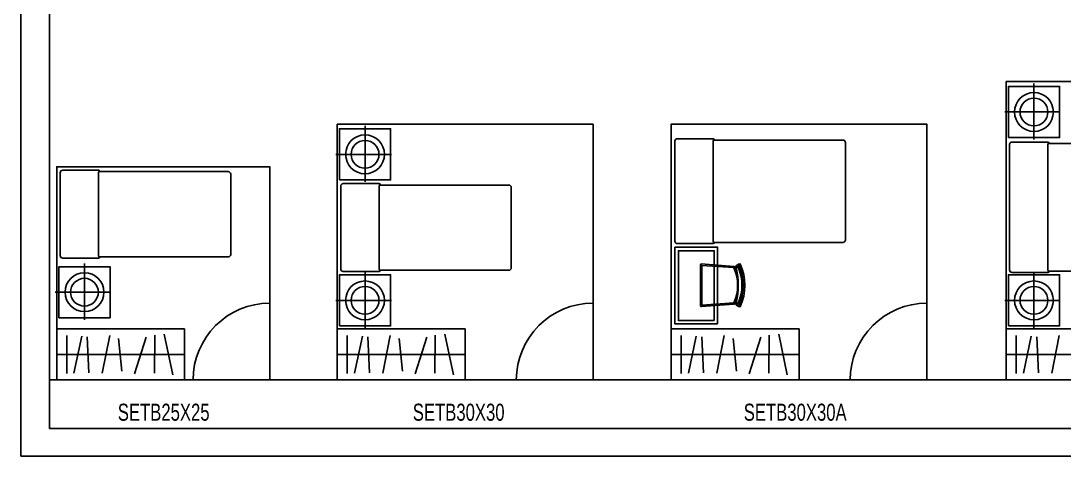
# Model space of a CAD drawing. Header units: inches. Extents: x 3 to 45, y 10.7 to 35.5.
# Drawn here: x 2.99 to 15.22, y 10.73 to 15.84 of the extents above; entities that cross this region are included whole.
import ezdxf
from ezdxf.enums import TextEntityAlignment as Align

# ---------------------------------------------------------------- set-up
doc = ezdxf.new("R2010")
doc.units = ezdxf.units.IN
doc.header["$MEASUREMENT"] = 0
for name, color, linetype in [('02', 2, 'Continuous'), ('4', 4, 'Continuous'), ('kadrbm', 4, 'Continuous')]:
    doc.layers.add(name, color=color, linetype=linetype)
doc.styles.get("Standard").update_dxf_attribs({"font": 'arial.ttf'})

# ---------------------------------------------------------------- blocks, each defined once
blk = doc.blocks.new('kadrbm')
at = {"layer": 'kadrbm', "color": 4}
blk.add_lwpolyline([(0, 0), (0, 24.797), (21, 24.797), (21, 0), (0, 0)], close=True, dxfattribs=at)
blk.add_lwpolyline([(20.663, 0.326), (20.663, 24.46), (0.337, 24.46), (0.337, 0.326), (20.663, 0.326)], dxfattribs=at)

msp = doc.modelspace()

# ---------------------------------------------------------------- linework, layer by layer
at = {"layer": '02'}
for p, q in [((14.87, 14.448), (14.87, 15.107)), ((15.179, 14.772), (14.528, 14.772)), ((7.025, 13.951), (7.025, 14.61)), ((7.334, 14.275), (6.683, 14.275)), ((3.734, 12.334), (3.734, 12.993)), ((10.96, 12.983), (10.96, 12.496)), ((10.966, 12.989), (11.35, 12.961)), ((10.975, 12.973), (11.349, 12.946)), ((10.975, 12.973), (10.975, 12.505)), ((11.424, 12.991), (11.405, 12.982)), ((7.025, 12.239), (7.025, 12.898)), ((14.87, 12.239), (14.87, 12.898)), ((4.043, 12.658), (3.392, 12.658)), ((7.334, 12.562), (6.683, 12.562)), ((10.966, 12.49), (11.35, 12.517)), ((10.975, 12.505), (11.349, 12.532)), ((11.424, 12.488), (11.405, 12.496)), ((15.179, 12.562), (14.528, 12.562)), ((3.408, 12.229), (4.908, 12.229)), ((3.526, 11.703), (3.526, 12.151)), ((3.61, 11.707), (3.702, 12.143)), ((3.786, 11.711), (3.766, 12.135)), ((3.942, 11.707), (4.03, 12.151)), ((4.174, 11.731), (4.134, 12.115)), ((4.322, 11.699), (4.458, 12.131)), ((4.554, 11.707), (4.558, 12.155)), ((4.769, 11.687), (4.67, 12.167)), ((4.908, 12.229), (4.908, 11.629)), ((6.699, 12.229), (8.199, 12.229)), ((6.817, 11.703), (6.817, 12.151)), ((6.901, 11.707), (6.993, 12.143)), ((7.077, 11.711), (7.057, 12.135)), ((7.233, 11.707), (7.321, 12.151)), ((7.465, 11.731), (7.425, 12.115)), ((7.613, 11.699), (7.749, 12.131)), ((7.845, 11.707), (7.849, 12.155)), ((8.061, 11.687), (7.961, 12.167)), ((8.199, 12.229), (8.199, 11.629)), ((10.615, 12.229), (12.115, 12.229)), ((10.734, 11.703), (10.734, 12.151)), ((10.818, 11.707), (10.91, 12.143)), ((10.994, 11.711), (10.974, 12.135)), ((11.15, 11.707), (11.237, 12.151)), ((11.381, 11.731), (11.341, 12.115)), ((11.529, 11.699), (11.665, 12.131)), ((11.761, 11.707), (11.765, 12.155)), ((11.977, 11.687), (11.877, 12.167)), ((12.115, 12.229), (12.115, 11.629)), ((14.544, 12.229), (16.544, 12.229)), ((14.662, 11.703), (14.662, 12.151)), ((14.746, 11.707), (14.838, 12.143)), ((14.922, 11.711), (14.902, 12.135)), ((15.078, 11.707), (15.166, 12.151)), ((3.408, 11.929), (4.908, 11.929)), ((6.699, 11.929), (8.199, 11.929)), ((10.615, 11.929), (12.115, 11.929)), ((14.544, 11.929), (16.544, 11.929))]:
    msp.add_line(p, q, dxfattribs=at)
for points in [[(14.544, 11.629), (14.544, 15.129), (18.044, 15.129), (18.044, 11.629)], [(14.57, 14.472), (14.57, 15.071), (15.17, 15.071), (15.17, 14.472)], [(6.699, 11.629), (6.699, 14.629), (9.699, 14.629), (9.699, 11.629)], [(6.725, 13.975), (6.725, 14.575), (7.325, 14.575), (7.325, 13.975)], [(10.615, 11.629), (10.615, 14.629), (13.615, 14.629), (13.615, 11.629)], [(3.408, 11.629), (3.408, 14.129), (5.908, 14.129), (5.908, 11.629)], [(11.16, 12.285), (10.66, 12.285), (10.66, 13.185), (11.16, 13.185)], [(11.12, 12.325), (10.7, 12.325), (10.7, 13.145), (11.12, 13.145)], [(3.434, 12.358), (3.434, 12.957), (4.034, 12.957), (4.034, 12.358)], [(6.725, 12.263), (6.725, 12.862), (7.325, 12.862), (7.325, 12.263)], [(14.57, 12.263), (14.57, 12.862), (15.17, 12.862), (15.17, 12.263)]]:
    msp.add_lwpolyline(points, close=True, dxfattribs=at)
for points in [[(10.689, 14.458), (11.109, 14.458)], [(11.115, 14.442), (12.629, 14.442)], [(10.659, 13.258), (10.659, 14.428)], [(11.109, 13.256), (11.109, 14.432)], [(12.659, 14.412), (12.659, 13.272)], [(14.584, 12.919), (14.584, 14.389)], [(14.614, 14.419), (15.034, 14.419)], [(15.034, 12.917), (15.034, 14.393)], [(15.04, 14.403), (16.554, 14.403)], [(3.479, 14.089), (3.899, 14.089)], [(3.905, 14.072), (5.419, 14.072)], [(3.449, 13.088), (3.449, 14.059)], [(3.899, 13.086), (3.899, 14.062)], [(5.449, 14.042), (5.449, 13.102)], [(6.74, 12.931), (6.74, 13.902)], [(6.77, 13.932), (7.19, 13.932)], [(7.19, 12.929), (7.19, 13.905)], [(7.196, 13.915), (8.71, 13.915)], [(8.74, 13.885), (8.74, 12.945)], [(11.109, 13.228), (10.689, 13.228)], [(12.629, 13.242), (11.123, 13.242)], [(3.899, 13.058), (3.479, 13.058)], [(5.419, 13.072), (3.913, 13.072)], [(7.19, 12.901), (6.77, 12.901)], [(8.71, 12.915), (7.204, 12.915)], [(15.034, 12.889), (14.614, 12.889)], [(16.554, 12.903), (15.048, 12.903)]]:
    msp.add_lwpolyline(points, dxfattribs=at)
for centre, radius in [((14.87, 14.772), 0.228), ((14.87, 14.772), 0.163), ((7.025, 14.275), 0.228), ((7.025, 14.275), 0.163), ((3.734, 12.658), 0.228), ((3.734, 12.658), 0.163), ((7.025, 12.562), 0.228), ((14.87, 12.562), 0.228), ((7.025, 12.562), 0.163), ((14.87, 12.562), 0.163)]:
    msp.add_circle(centre, radius, dxfattribs=at)
for centre, radius, start, end in [((10.689, 14.428), 0.03, 90, 180), ((11.109, 14.444), 0.014, 0, 90), ((11.123, 14.43), 0.014, 90, 180), ((12.629, 14.412), 0.03, 0, 90), ((14.614, 14.389), 0.03, 90, 180), ((15.034, 14.405), 0.014, 0, 90), ((15.048, 14.391), 0.014, 90, 180), ((3.479, 14.059), 0.03, 90, 180), ((3.898, 14.075), 0.014, 0, 90), ((3.912, 14.061), 0.014, 90, 180), ((5.419, 14.042), 0.03, 0, 90), ((6.77, 13.902), 0.03, 90, 180), ((7.19, 13.918), 0.014, 0, 90), ((7.204, 13.904), 0.014, 90, 180), ((8.71, 13.885), 0.03, 0, 90), ((10.689, 13.258), 0.03, 180, 270), ((11.123, 13.256), 0.014, 180, 270), ((11.109, 13.242), 0.014, 270, 0), ((12.629, 13.272), 0.03, 270, 0), ((5.419, 13.102), 0.03, 270, 0), ((3.479, 13.088), 0.03, 180, 270), ((3.913, 13.086), 0.014, 180, 270), ((3.899, 13.072), 0.014, 270, 0), ((10.967, 12.982), 0.00664, 72.2528, 183.6595), ((11.425, 12.933), 0.0573, 91.6761, 160.1492), ((11.425, 12.924), 0.0614, 108.98, 151.563), ((10.894, 12.739), 0.566, 334.5634, 25.4366), ((10.894, 12.739), 0.586, 334.5634, 25.4366), ((6.77, 12.931), 0.03, 180, 270), ((7.204, 12.929), 0.014, 180, 270), ((7.19, 12.915), 0.014, 270, 0), ((8.71, 12.945), 0.03, 270, 0), ((11.345, 12.938), 0.0086, 27.5681, 77.6172), ((11.345, 12.938), 0.0236, 27.5681, 77.6172), ((10.894, 12.739), 0.501, 335.9544, 24.0456), ((10.894, 12.739), 0.516, 15.9932, 24.0456), ((10.894, 12.739), 0.523, 21.797, 24.1846), ((11.425, 12.924), 0.0464, 125.7425, 168.5725), ((10.545, 12.739), 0.857, 346.9047, 13.0953), ((10.894, 12.739), 0.551, 336.1614, 23.8386), ((14.614, 12.919), 0.03, 180, 270), ((15.048, 12.917), 0.014, 180, 270), ((15.034, 12.903), 0.014, 270, 0), ((5.908, 11.629), 0.9, 90, 180), ((9.699, 11.629), 0.9, 90, 180), ((10.967, 12.496), 0.00664, 176.3405, 287.7472), ((11.345, 12.54), 0.0086, 282.3828, 332.4319), ((11.345, 12.54), 0.0236, 282.3828, 332.4319), ((10.894, 12.739), 0.516, 335.9544, 344.0068), ((10.894, 12.739), 0.523, 335.8154, 338.203), ((11.425, 12.545), 0.0573, 199.8508, 268.3239), ((11.425, 12.554), 0.0614, 208.437, 251.02), ((11.425, 12.554), 0.0464, 191.4275, 234.2575), ((13.615, 11.629), 0.9, 90, 180)]:
    msp.add_arc(centre, radius, start, end, dxfattribs=at)
at = {"layer": '4'}
msp.add_line((23.651, 11.629), (3.325, 11.629), dxfattribs=at)

# ---------------------------------------------------------------- block references
at = {"layer": 'kadrbm'}
msp.add_blockref('kadrbm', (2.988, 10.735), dxfattribs=at)

# ---------------------------------------------------------------- texts
at = {"layer": '02', "width": 0.7}
for s, p in [('SETB25X25', (4.663, 11.15)), ('SETB30X30', (8.123, 11.15)), ('SETB30X30A', (12.07, 11.15))]:
    msp.add_text(s, height=0.2, dxfattribs=at).set_placement(p, align=Align.CENTER)

doc.saveas('drawing.dxf')
